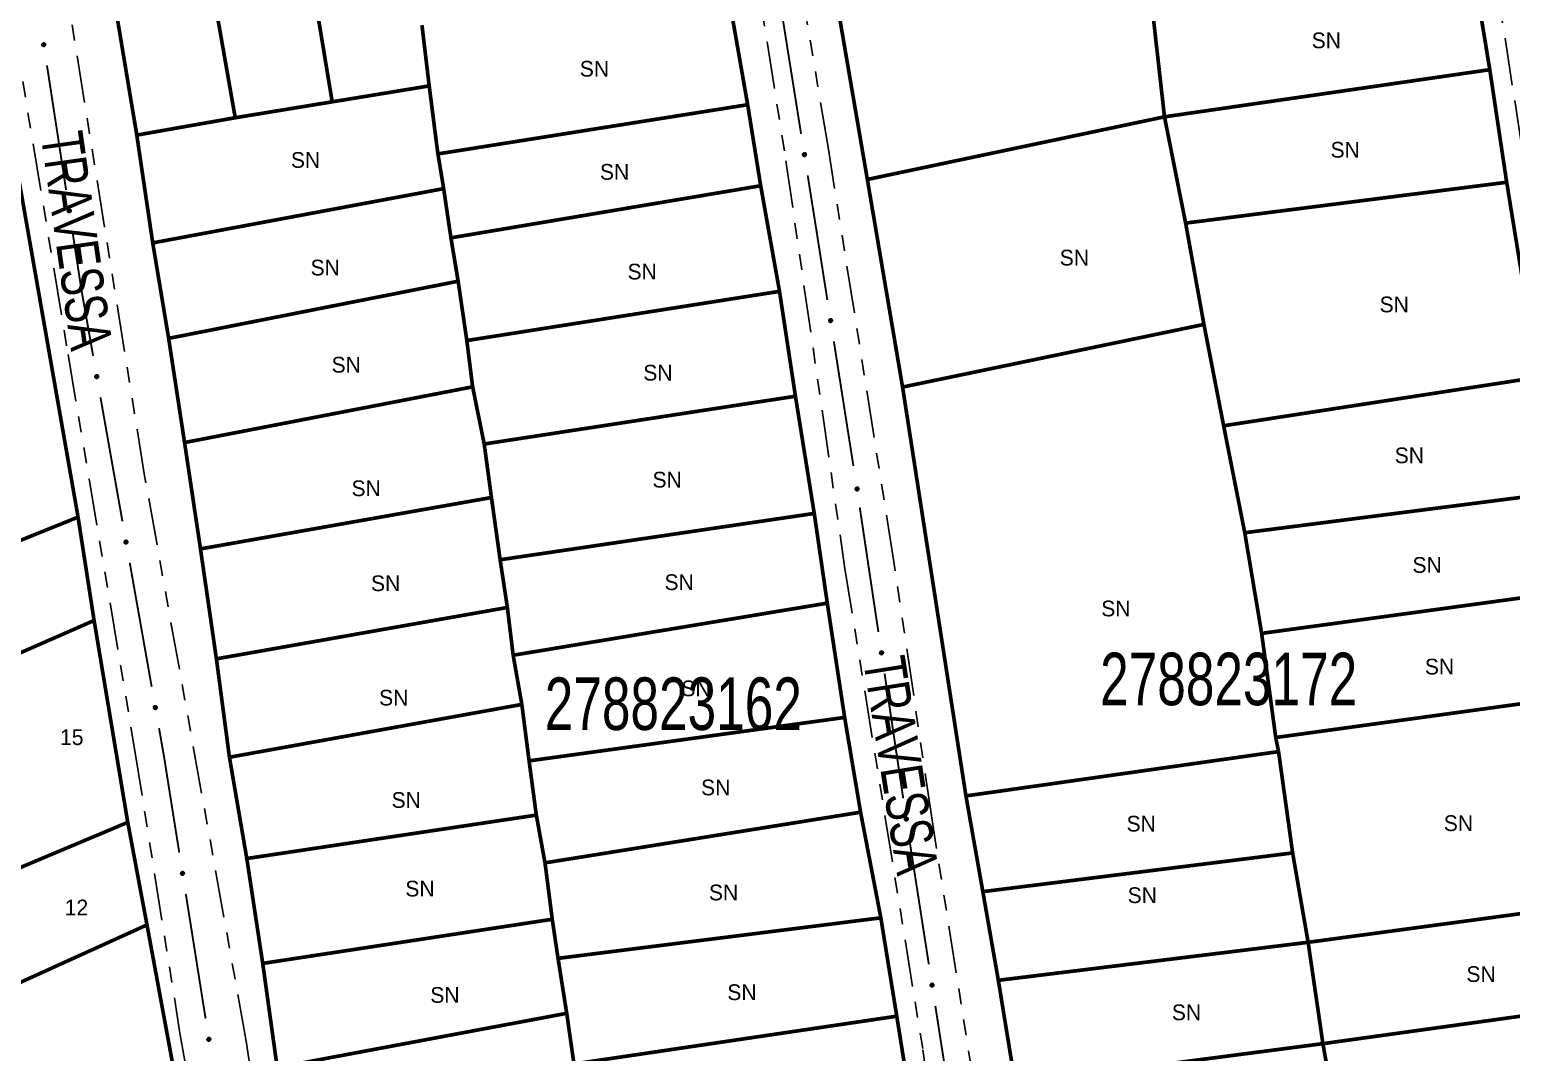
# Model space of a CAD drawing. Extents: x 205807 to 207855, y 4874692 to 4876446.
# Drawn here: x 206120.2 to 206261.2, y 4875189.6 to 4875287 of the extents above; entities that cross this region are included whole.
import ezdxf
from ezdxf.enums import TextEntityAlignment as Align

# ---------------------------------------------------------------- set-up
doc = ezdxf.new("R2010")
doc.units = 0
doc.header["$LTSCALE"] = 1.5
doc.header["$MEASUREMENT"] = 0
doc.linetypes.add('TRACO_11', pattern=[8, 3, -1, 3, -1])
doc.linetypes.add('TRACO_25', pattern=[8, 3, -1, 1, -1, 1, -1])
for name, color, linetype in [('CD_MALHA_LOTES', 7, 'CONTINUOUS'), ('CD_TXT_QUADRA', 7, 'CONTINUOUS'), ('RU-QUADRA', 210, 'CONTINUOUS'), ('SV-EIXO-RUA-N-PAV', 6, 'CONTINUOUS'), ('SV-RUA-NAO-PAV', 7, 'CONTINUOUS'), ('SV-RUA-PAVIM', 7, 'CONTINUOUS'), ('SV-TXT-RUA-N-PAV', 7, 'CONTINUOUS'), ('Th_NmrPort', 1, 'CONTINUOUS')]:
    doc.layers.add(name, color=color, linetype=linetype)
doc.styles.add('ARIAL', font='ARIAL.SHX')

msp = doc.modelspace()

# ---------------------------------------------------------------- linework, layer by layer
at = {"layer": 'CD_MALHA_LOTES', "linetype": 'Continuous', "const_width": 0.35, "flags": 128}
for points in [[(206148.956395, 4875280.083189), (206144.272827, 4875308.322352)], [(206139.72701, 4875278.567917), (206135.181194, 4875304.465295)], [(206199.88207, 4875272.691715), (206194.789831, 4875302.374105)], [(206130.359874, 4875276.914893), (206126.365065, 4875300.883743)], [(206257.504768, 4875292.926663), (206259.112844, 4875283.144205)], [(206115.923792, 4875291.033354), (206124.771216, 4875240.542019)], [(206186.562695, 4875290.827846), (206188.491223, 4875279.807685)], [(206228.157394, 4875278.654995), (206227.085344, 4875288.16944)], [(206158.18578, 4875281.598461), (206157.49702, 4875287.384046)], [(206228.157394, 4875278.654995), (206259.112844, 4875283.144205)], [(206259.112844, 4875283.144205), (206260.720919, 4875272.423703)], [(206158.18578, 4875281.598461), (206148.956395, 4875280.083189)], [(206159.012292, 4875275.124116), (206158.18578, 4875281.598461)], [(206148.956395, 4875280.083189), (206139.72701, 4875278.567917)], [(206159.012292, 4875275.124116), (206188.491223, 4875279.807685)], [(206188.491223, 4875279.807685), (206189.730991, 4875272.093572)], [(206130.359874, 4875276.914893), (206139.72701, 4875278.567917)], [(206199.88207, 4875272.691715), (206228.157394, 4875278.654995)], [(206230.167488, 4875268.537521), (206228.157394, 4875278.654995)], [(206131.875146, 4875266.652368), (206130.359874, 4875276.914893)], [(206159.5633, 4875271.818068), (206159.012292, 4875275.124116)], [(206203.232227, 4875252.92579), (206199.88207, 4875272.691715)], [(206131.875146, 4875266.652368), (206159.5633, 4875271.818068)], [(206160.25206, 4875267.1345), (206159.5633, 4875271.818068)], [(206160.25206, 4875267.1345), (206189.730991, 4875272.093572)], [(206189.730991, 4875272.093572), (206191.521768, 4875262.037675)], [(206230.167488, 4875268.537521), (206260.720919, 4875272.423703)], [(206260.720919, 4875272.423703), (206263.73606, 4875253.863834)], [(206231.90957, 4875258.889069), (206230.167488, 4875268.537521)], [(206160.940821, 4875263.001939), (206160.25206, 4875267.1345)], [(206133.390418, 4875257.560735), (206131.875146, 4875266.652368)], [(206133.390418, 4875257.560735), (206160.940821, 4875263.001939)], [(206161.767333, 4875257.354107), (206160.940821, 4875263.001939)], [(206161.767333, 4875257.354107), (206191.521768, 4875262.037675)], [(206191.521768, 4875262.037675), (206193.03704, 4875252.050654)], [(206203.232227, 4875252.92579), (206231.90957, 4875258.889069)], [(206233.785658, 4875249.240617), (206231.90957, 4875258.889069)], [(206134.90569, 4875247.64259), (206133.390418, 4875257.560735)], [(206162.318341, 4875252.946042), (206161.767333, 4875257.354107)], [(206134.90569, 4875247.64259), (206162.318341, 4875252.946042)], [(206163.420357, 4875247.504838), (206162.318341, 4875252.946042)], [(206209.262509, 4875213.996967), (206203.232227, 4875252.92579)], [(206233.785658, 4875249.240617), (206263.73606, 4875253.863834)], [(206163.420357, 4875247.504838), (206193.03704, 4875252.050654)], [(206193.03704, 4875252.050654), (206194.827816, 4875240.892741)], [(206235.795752, 4875239.05614), (206233.785658, 4875249.240617)], [(206136.420962, 4875237.517817), (206134.90569, 4875247.64259)], [(206164.109117, 4875242.408013), (206163.420357, 4875247.504838)], [(206136.420962, 4875237.517817), (206164.109117, 4875242.408013)], [(206164.935629, 4875236.484677), (206164.109117, 4875242.408013)], [(206235.795752, 4875239.05614), (206265.612148, 4875242.875319)], [(206096.2459, 4875229.025113), (206124.771216, 4875240.542019)], [(206124.771216, 4875240.542019), (206126.296634, 4875230.703073)], [(206164.935629, 4875236.484677), (206194.827816, 4875240.892741)], [(206194.827816, 4875240.892741), (206196.067584, 4875232.352116)], [(206237.403827, 4875229.474692), (206235.795752, 4875239.05614)], [(206137.936234, 4875227.048664), (206136.420962, 4875237.517817)], [(206165.624389, 4875231.93886), (206164.935629, 4875236.484677)], [(206237.403827, 4875229.474692), (206266.818204, 4875233.49488)], [(206137.936234, 4875227.048664), (206165.624389, 4875231.93886)], [(206166.175397, 4875227.393044), (206165.624389, 4875231.93886)], [(206166.175397, 4875227.393044), (206196.067584, 4875232.352116)], [(206196.067584, 4875232.352116), (206197.720608, 4875221.469707)], [(206107.533993, 4875222.465816), (206126.296634, 4875230.703073)], [(206126.296634, 4875230.703073), (206129.500012, 4875211.482806)], [(206238.74389, 4875219.558227), (206237.403827, 4875229.474692)], [(206167.001909, 4875222.709475), (206166.175397, 4875227.393044)], [(206139.176002, 4875217.681527), (206137.936234, 4875227.048664)], [(206238.74389, 4875219.558227), (206268.42628, 4875223.645419)], [(206139.176002, 4875217.681527), (206167.001909, 4875222.709475)], [(206167.690669, 4875217.337147), (206167.001909, 4875222.709475)], [(206167.690669, 4875217.337147), (206197.720608, 4875221.469707)], [(206197.720608, 4875221.469707), (206199.23588, 4875212.44695)], [(206239.011902, 4875218.218164), (206238.74389, 4875219.558227)], [(206140.829027, 4875208.038886), (206139.176002, 4875217.681527)], [(206209.262509, 4875213.996967), (206239.011902, 4875218.218164)], [(206240.351965, 4875208.569713), (206239.011902, 4875218.218164)], [(206168.379429, 4875212.171446), (206167.690669, 4875217.337147)], [(206210.870585, 4875204.88454), (206209.262509, 4875213.996967)], [(206140.829027, 4875208.038886), (206168.379429, 4875212.171446)], [(206169.205941, 4875207.62563), (206168.379429, 4875212.171446)], [(206169.205941, 4875207.62563), (206199.23588, 4875212.44695)], [(206199.23588, 4875212.44695), (206201.164408, 4875202.391053)], [(206111.194996, 4875203.779446), (206129.500012, 4875211.482806)], [(206129.500012, 4875211.482806), (206131.330514, 4875201.720131)], [(206142.344299, 4875198.051865), (206140.829027, 4875208.038886)], [(206210.870585, 4875204.88454), (206240.351965, 4875208.569713)], [(206241.826034, 4875200.060314), (206240.351965, 4875208.569713)], [(206169.894701, 4875202.253301), (206169.205941, 4875207.62563)], [(206212.344654, 4875196.442145), (206210.870585, 4875204.88454)], [(206241.826034, 4875200.060314), (206271.64243, 4875204.080502)], [(206142.344299, 4875198.051865), (206169.894701, 4875202.253301)], [(206170.445709, 4875198.533997), (206169.894701, 4875202.253301)], [(206170.445709, 4875198.533997), (206201.164408, 4875202.391053)], [(206201.164408, 4875202.391053), (206202.679681, 4875193.023916)], [(206131.330514, 4875201.720131), (206113.025498, 4875193.406603)], [(206131.330514, 4875201.720131), (206136.822018, 4875171.974481)], [(206212.344654, 4875196.442145), (206241.826034, 4875200.060314)], [(206243.2331, 4875190.411862), (206241.826034, 4875200.060314)], [(206143.721819, 4875188.13372), (206142.344299, 4875198.051865)], [(206171.272222, 4875193.29942), (206170.445709, 4875198.533997)], [(206213.952729, 4875186.592683), (206212.344654, 4875196.442145)], [(206243.2331, 4875190.411862), (206273.116499, 4875194.566057)], [(206143.721819, 4875188.13372), (206171.272222, 4875193.29942)], [(206171.960982, 4875188.4781), (206171.272222, 4875193.29942)], [(206171.960982, 4875188.4781), (206202.679681, 4875193.023916)], [(206202.679681, 4875193.023916), (206204.263829, 4875183.105772)], [(206213.952729, 4875186.592683), (206243.2331, 4875190.411862)], [(206245.042185, 4875180.227385), (206243.2331, 4875190.411862)]]:
    msp.add_lwpolyline(points, dxfattribs=at)
at = {"layer": 'RU-QUADRA', "linetype": 'Continuous', "const_width": 0.18, "flags": 128}
for points in [[(206213.952729, 4875186.592683), (206212.344654, 4875196.442145), (206210.870585, 4875204.88454), (206209.262509, 4875213.996967), (206203.232227, 4875252.92579), (206199.88207, 4875272.691715), (206194.789831, 4875302.374105), (206189.965606, 4875331.185454), (206199.614057, 4875334.870627), (206209.396515, 4875338.890815), (206219.446986, 4875343.04501), (206229.229444, 4875347.333211), (206238.207865, 4875350.95138), (206247.052279, 4875354.971568), (206252.278524, 4875325.95921), (206254.422624, 4875313.764639), (206255.896693, 4875303.044137), (206257.504768, 4875292.926663), (206259.112844, 4875283.144205), (206260.720919, 4875272.423703), (206263.73606, 4875253.863834)], [(206143.721819, 4875188.13372), (206142.344299, 4875198.051865), (206140.829027, 4875208.038886), (206139.176002, 4875217.681527), (206137.936234, 4875227.048664), (206136.420962, 4875237.517817), (206134.90569, 4875247.64259), (206133.390418, 4875257.560735), (206131.875146, 4875266.652368), (206130.359874, 4875276.914893), (206126.365065, 4875300.883743)], [(206186.562695, 4875290.827846), (206188.491223, 4875279.807685), (206189.730991, 4875272.093572), (206191.521768, 4875262.037675), (206193.03704, 4875252.050654), (206194.827816, 4875240.892741), (206196.067584, 4875232.352116), (206197.720608, 4875221.469707), (206199.23588, 4875212.44695), (206201.164408, 4875202.391053), (206202.679681, 4875193.023916), (206204.263829, 4875183.105772)]]:
    msp.add_lwpolyline(points, dxfattribs=at)
msp.add_lwpolyline([(206059.635868, 4875266.169041), (206065.890082, 4875228.872571), (206072.601921, 4875189.593058), (206074.432423, 4875179.296487), (206076.377331, 4875168.084665), (206081.106127, 4875142.64832), (206145.898255, 4875116.983162), (206136.822018, 4875171.974481), (206131.330514, 4875201.720131), (206129.500012, 4875211.482806), (206126.296634, 4875230.703073), (206124.771216, 4875240.542019), (206115.923792, 4875291.033354), (206088.008643, 4875278.677468), (206078.703593, 4875274.55884)], close=True, dxfattribs=at)
at = {"layer": 'SV-EIXO-RUA-N-PAV', "const_width": 0.18}
for points in [[(206191.688762, 4875288.881493), (206193.574142, 4875277.03053)], [(206123.632992, 4875271.688236), (206121.81337, 4875283.549475)], [(206194.202603, 4875273.080208), (206194.831063, 4875269.129887)], [(206194.831063, 4875269.129887), (206194.963199, 4875268.299318)], [(206125.07696, 4875262.275702), (206124.239533, 4875267.73449)], [(206194.963199, 4875268.299318), (206196.072611, 4875261.226816)], [(206125.160092, 4875261.805646), (206125.07696, 4875262.275702)], [(206126.205007, 4875255.897333), (206125.160092, 4875261.805646)], [(206196.692482, 4875257.275138), (206198.552095, 4875245.420104)], [(206128.991447, 4875240.141834), (206126.901617, 4875251.958459)], [(206199.158926, 4875241.46643), (206200.930348, 4875229.597897)], [(206131.777887, 4875224.386335), (206129.688057, 4875236.20296)], [(206201.520823, 4875225.64172), (206203.292245, 4875213.773188)], [(206132.925964, 4875217.894709), (206132.474497, 4875220.44746)], [(206132.989838, 4875217.492111), (206132.925964, 4875217.894709)], [(206134.400084, 4875208.603286), (206132.989838, 4875217.492111)], [(206203.885645, 4875209.817456), (206205.732714, 4875197.960461)], [(206136.907188, 4875192.800931), (206135.02686, 4875204.652697)], [(206206.348404, 4875194.008129), (206208.195474, 4875182.151134)]]:
    msp.add_lwpolyline(points, dxfattribs=at)
at = {"layer": 'SV-EIXO-RUA-N-PAV'}
for points in [[(206121.423079, 4875285.367637), (206121.383246, 4875285.396015), (206121.354813, 4875285.428549), (206121.33891, 4875285.462511), (206121.332682, 4875285.496186), (206121.33019, 4875285.531354), (206121.335501, 4875285.567366), (206121.350248, 4875285.606029), (206121.378435, 4875285.646188), (206121.413678, 4875285.673123), (206121.446139, 4875285.690497), (206121.480879, 4875285.699013), (206121.515085, 4875285.700861), (206121.552309, 4875285.694107), (206121.591345, 4875285.678779), (206121.63104, 4875285.64946), (206121.658695, 4875285.617372), (206121.673215, 4875285.584119), (206121.681556, 4875285.54914), (206121.683669, 4875285.513204), (206121.678253, 4875285.477885), (206121.662749, 4875285.43861), (206121.633291, 4875285.399814), (206121.601602, 4875285.371866), (206121.568562, 4875285.356883), (206121.53394, 4875285.349447), (206121.498696, 4875285.346519), (206121.462274, 4875285.35035), (206121.423079, 4875285.367637)], [(206193.974512, 4875275.21456), (206194.014502, 4875275.186404), (206194.043114, 4875275.154027), (206194.059206, 4875275.120155), (206194.065621, 4875275.086515), (206194.068308, 4875275.05136), (206194.063197, 4875275.01532), (206194.048664, 4875274.976575), (206194.0207, 4875274.936261), (206193.985607, 4875274.90913), (206193.953243, 4875274.891577), (206193.91855, 4875274.882869), (206193.884356, 4875274.880831), (206193.847094, 4875274.887378), (206193.807974, 4875274.902489), (206193.768117, 4875274.931588), (206193.740284, 4875274.963522), (206193.72558, 4875274.996694), (206193.717046, 4875275.031627), (206193.714733, 4875275.067549), (206193.719954, 4875275.102899), (206193.735239, 4875275.142259), (206193.764482, 4875275.181218), (206193.796015, 4875275.209341), (206193.828971, 4875275.224507), (206193.863552, 4875275.232135), (206193.898779, 4875275.235259), (206193.935222, 4875275.231629), (206193.974512, 4875275.21456)], [(206123.849242, 4875269.552652), (206123.809408, 4875269.58103), (206123.780976, 4875269.613565), (206123.765072, 4875269.647526), (206123.758844, 4875269.681201), (206123.756352, 4875269.71637), (206123.761663, 4875269.752382), (206123.776411, 4875269.791045), (206123.804597, 4875269.831203), (206123.83984, 4875269.858139), (206123.872301, 4875269.875512), (206123.907042, 4875269.884028), (206123.941247, 4875269.885876), (206123.978472, 4875269.879123), (206124.017507, 4875269.863795), (206124.057202, 4875269.834475), (206124.084858, 4875269.802387), (206124.099378, 4875269.769135), (206124.107718, 4875269.734155), (206124.109832, 4875269.69822), (206124.104415, 4875269.6629), (206124.088911, 4875269.623625), (206124.059453, 4875269.58483), (206124.027765, 4875269.556881), (206123.994725, 4875269.541898), (206123.960102, 4875269.534462), (206123.924858, 4875269.531534), (206123.888436, 4875269.535365), (206123.849242, 4875269.552652)], [(206196.469031, 4875259.409981), (206196.50896, 4875259.381738), (206196.537502, 4875259.349299), (206196.55352, 4875259.315391), (206196.559862, 4875259.281738), (206196.562472, 4875259.246577), (206196.557283, 4875259.210548), (206196.542666, 4875259.171835), (206196.514615, 4875259.131582), (206196.479463, 4875259.104528), (206196.447061, 4875259.087045), (206196.412349, 4875259.078412), (206196.37815, 4875259.076448), (206196.340903, 4875259.083076), (206196.301816, 4875259.098272), (206196.262022, 4875259.127458), (206196.234259, 4875259.159452), (206196.219627, 4875259.192656), (206196.211168, 4875259.227607), (206196.208934, 4875259.263535), (206196.214231, 4875259.298873), (206196.229603, 4875259.3382), (206196.258929, 4875259.377095), (206196.290524, 4875259.40515), (206196.323513, 4875259.420244), (206196.35811, 4875259.427797), (206196.393344, 4875259.430844), (206196.429779, 4875259.427135), (206196.469031, 4875259.409981)], [(206126.469936, 4875253.76724), (206126.429465, 4875253.794702), (206126.400298, 4875253.826579), (206126.383623, 4875253.860169), (206126.376628, 4875253.893693), (206126.373335, 4875253.928796), (206126.377822, 4875253.964919), (206126.391684, 4875254.003909), (206126.418947, 4875254.0447), (206126.453566, 4875254.072433), (206126.485622, 4875254.090543), (206126.520159, 4875254.099849), (206126.554313, 4875254.102478), (206126.591682, 4875254.096575), (206126.631057, 4875254.082142), (206126.671411, 4875254.053736), (206126.699791, 4875254.022288), (206126.715067, 4875253.989375), (206126.724203, 4875253.954595), (206126.727136, 4875253.918717), (206126.722527, 4875253.883283), (206126.707923, 4875253.843664), (206126.679359, 4875253.804207), (206126.648316, 4875253.775543), (206126.615627, 4875253.759809), (206126.581183, 4875253.751585), (206126.546015, 4875253.747853), (206126.509515, 4875253.750853), (206126.469936, 4875253.76724)], [(206198.984653, 4875243.379763), (206199.024372, 4875243.351224), (206199.052671, 4875243.318574), (206199.068437, 4875243.284548), (206199.074528, 4875243.250848), (206199.076877, 4875243.215669), (206199.07142, 4875243.179679), (206199.056515, 4875243.141076), (206199.028166, 4875243.101033), (206198.992814, 4875243.074241), (206198.960282, 4875243.056999), (206198.925508, 4875243.048624), (206198.891295, 4875243.046915), (206198.854098, 4875243.05382), (206198.815125, 4875243.069306), (206198.77555, 4875243.098787), (206198.748025, 4875243.130987), (206198.73364, 4875243.164298), (206198.725442, 4875243.199312), (206198.723474, 4875243.235255), (206198.729035, 4875243.270553), (206198.744698, 4875243.309764), (206198.774313, 4875243.34844), (206198.806115, 4875243.376259), (206198.839215, 4875243.391108), (206198.873868, 4875243.398403), (206198.909123, 4875243.401188), (206198.94553, 4875243.397209), (206198.984653, 4875243.379763)], [(206129.256376, 4875238.011741), (206129.215905, 4875238.039203), (206129.186738, 4875238.07108), (206129.170063, 4875238.10467), (206129.163068, 4875238.138194), (206129.159774, 4875238.173297), (206129.164262, 4875238.20942), (206129.178124, 4875238.24841), (206129.205386, 4875238.289201), (206129.240006, 4875238.316934), (206129.272062, 4875238.335043), (206129.306599, 4875238.34435), (206129.340753, 4875238.346979), (206129.378122, 4875238.341076), (206129.417497, 4875238.326643), (206129.457851, 4875238.298237), (206129.486231, 4875238.266789), (206129.501507, 4875238.233876), (206129.510643, 4875238.199096), (206129.513576, 4875238.163218), (206129.508967, 4875238.127784), (206129.494363, 4875238.088165), (206129.465798, 4875238.048708), (206129.434756, 4875238.020043), (206129.402066, 4875238.00431), (206129.367622, 4875237.996086), (206129.332455, 4875237.992354), (206129.295955, 4875237.995354), (206129.256376, 4875238.011741)], [(206201.31325, 4875227.778165), (206201.352968, 4875227.749626), (206201.381268, 4875227.716975), (206201.397034, 4875227.68295), (206201.403125, 4875227.64925), (206201.405474, 4875227.614071), (206201.400017, 4875227.578081), (206201.385112, 4875227.539478), (206201.356763, 4875227.499435), (206201.32141, 4875227.472642), (206201.288879, 4875227.455401), (206201.254104, 4875227.447026), (206201.219892, 4875227.445317), (206201.182695, 4875227.452222), (206201.143722, 4875227.467708), (206201.104147, 4875227.497189), (206201.076622, 4875227.529389), (206201.062237, 4875227.5627), (206201.054038, 4875227.597714), (206201.052071, 4875227.633657), (206201.057631, 4875227.668955), (206201.073294, 4875227.708166), (206201.10291, 4875227.746842), (206201.134711, 4875227.774661), (206201.167812, 4875227.78951), (206201.202465, 4875227.796805), (206201.23772, 4875227.79959), (206201.274126, 4875227.795611), (206201.31325, 4875227.778165)], [(206132.042816, 4875222.256242), (206132.002345, 4875222.283704), (206131.973177, 4875222.315581), (206131.956503, 4875222.349171), (206131.949508, 4875222.382695), (206131.946214, 4875222.417797), (206131.950702, 4875222.453921), (206131.964563, 4875222.492911), (206131.991826, 4875222.533702), (206132.026445, 4875222.561435), (206132.058502, 4875222.579544), (206132.093038, 4875222.588851), (206132.127193, 4875222.591479), (206132.164562, 4875222.585577), (206132.203937, 4875222.571144), (206132.244291, 4875222.542737), (206132.272671, 4875222.511289), (206132.287946, 4875222.478377), (206132.297083, 4875222.443596), (206132.300016, 4875222.407719), (206132.295406, 4875222.372285), (206132.280803, 4875222.332666), (206132.252238, 4875222.293208), (206132.221196, 4875222.264544), (206132.188506, 4875222.248811), (206132.154062, 4875222.240587), (206132.118895, 4875222.236855), (206132.082394, 4875222.239854), (206132.042816, 4875222.256242)], [(206203.675147, 4875211.953455), (206203.714865, 4875211.924916), (206203.743165, 4875211.892266), (206203.758931, 4875211.85824), (206203.765022, 4875211.82454), (206203.767371, 4875211.789361), (206203.761914, 4875211.753372), (206203.747009, 4875211.714768), (206203.71866, 4875211.674725), (206203.683307, 4875211.647933), (206203.650776, 4875211.630691), (206203.616001, 4875211.622316), (206203.581789, 4875211.620607), (206203.544592, 4875211.627512), (206203.505619, 4875211.642998), (206203.466044, 4875211.672479), (206203.438519, 4875211.704679), (206203.424134, 4875211.73799), (206203.415935, 4875211.773004), (206203.413968, 4875211.808947), (206203.419528, 4875211.844245), (206203.435191, 4875211.883456), (206203.464807, 4875211.922132), (206203.496608, 4875211.949951), (206203.529709, 4875211.9648), (206203.564362, 4875211.972095), (206203.599617, 4875211.97488), (206203.636023, 4875211.970901), (206203.675147, 4875211.953455)], [(206134.627265, 4875206.468837), (206134.587286, 4875206.49701), (206134.558688, 4875206.529399), (206134.542611, 4875206.563279), (206134.53621, 4875206.596921), (206134.533538, 4875206.632077), (206134.538665, 4875206.668115), (206134.553214, 4875206.706854), (206134.581195, 4875206.747156), (206134.6163, 4875206.774272), (206134.648671, 4875206.791811), (206134.683368, 4875206.800505), (206134.717563, 4875206.802528), (206134.754822, 4875206.795965), (206134.793935, 4875206.780837), (206134.83378, 4875206.751721), (206134.861599, 4875206.719775), (206134.876289, 4875206.686597), (206134.884809, 4875206.651661), (206134.887106, 4875206.615737), (206134.88187, 4875206.58039), (206134.866568, 4875206.541036), (206134.837309, 4875206.50209), (206134.805764, 4875206.47398), (206134.772801, 4875206.458828), (206134.738217, 4875206.451215), (206134.702989, 4875206.448106), (206134.666547, 4875206.451751), (206134.627265, 4875206.468837)], [(206206.127212, 4875196.143207), (206206.167111, 4875196.114922), (206206.195619, 4875196.082453), (206206.211601, 4875196.048528), (206206.217907, 4875196.014868), (206206.22048, 4875195.979705), (206206.215253, 4875195.943681), (206206.200595, 4875195.904984), (206206.172501, 4875195.86476), (206206.13732, 4875195.837743), (206206.1049, 4875195.820295), (206206.070179, 4875195.811698), (206206.035978, 4875195.809771), (206205.998738, 4875195.816438), (206205.959667, 4875195.831676), (206205.919905, 4875195.860904), (206205.892175, 4875195.892927), (206205.877578, 4875195.926146), (206205.869156, 4875195.961107), (206205.86696, 4875195.997037), (206205.872295, 4875196.032369), (206205.887708, 4875196.07168), (206205.917076, 4875196.110543), (206205.948699, 4875196.138565), (206205.981705, 4875196.153625), (206206.01631, 4875196.161141), (206206.051547, 4875196.16415), (206206.087978, 4875196.160403), (206206.127212, 4875196.143207)], [(206137.134369, 4875190.666482), (206137.094391, 4875190.694655), (206137.065792, 4875190.727044), (206137.049715, 4875190.760923), (206137.043315, 4875190.794566), (206137.040643, 4875190.829722), (206137.045769, 4875190.86576), (206137.060319, 4875190.904499), (206137.088299, 4875190.944801), (206137.123404, 4875190.971916), (206137.155776, 4875190.989456), (206137.190472, 4875190.99815), (206137.224667, 4875191.000173), (206137.261926, 4875190.99361), (206137.30104, 4875190.978482), (206137.340884, 4875190.949366), (206137.368703, 4875190.91742), (206137.383394, 4875190.884242), (206137.391913, 4875190.849306), (206137.394211, 4875190.813382), (206137.388975, 4875190.778035), (206137.373672, 4875190.738681), (206137.344413, 4875190.699735), (206137.312868, 4875190.671625), (206137.279905, 4875190.656473), (206137.245321, 4875190.648859), (206137.210093, 4875190.645751), (206137.173652, 4875190.649396), (206137.134369, 4875190.666482)]]:
    msp.add_lwpolyline(points, close=True, dxfattribs=at)
for points in [[(206121.354813, 4875285.428549), (206121.33019, 4875285.531354)], [(206121.366958, 4875285.414491), (206121.335163, 4875285.54076)], [(206121.383246, 4875285.396015), (206121.335501, 4875285.567366)], [(206121.40201, 4875285.383976), (206121.344412, 4875285.579452)], [(206121.423079, 4875285.367637), (206121.350248, 4875285.606029)], [(206121.444327, 4875285.360097), (206121.366736, 4875285.62291)], [(206121.462274, 4875285.35035), (206121.378435, 4875285.646188)], [(206121.479907, 4875285.353131), (206121.396316, 4875285.655058)], [(206121.498696, 4875285.346519), (206121.413678, 4875285.673123)], [(206121.514661, 4875285.35156), (206121.4289, 4875285.676623)], [(206121.53394, 4875285.349447), (206121.446139, 4875285.690497)], [(206121.551284, 4875285.355798), (206121.466359, 4875285.693413)], [(206121.568562, 4875285.356883), (206121.480879, 4875285.699013)], [(206121.585316, 4875285.367921), (206121.498935, 4875285.69703)], [(206121.601602, 4875285.371866), (206121.515085, 4875285.700861)], [(206121.618108, 4875285.388137), (206121.535451, 4875285.692968)], [(206121.633291, 4875285.399814), (206121.552309, 4875285.694107)], [(206121.645925, 4875285.422775), (206121.572794, 4875285.683512)], [(206121.662749, 4875285.43861), (206121.591345, 4875285.678779)], [(206121.667314, 4875285.46333), (206121.612828, 4875285.656522)], [(206121.678253, 4875285.477885), (206121.63104, 4875285.64946)], [(206121.679675, 4875285.499738), (206121.646324, 4875285.627148)], [(206121.683669, 4875285.513204), (206121.658695, 4875285.617372)], [(206193.714733, 4875275.067549), (206193.740284, 4875274.963522)], [(206193.718653, 4875275.081038), (206193.75271, 4875274.953815)], [(206193.719954, 4875275.102899), (206193.768117, 4875274.931588)], [(206193.730812, 4875275.117514), (206193.786368, 4875274.924627)], [(206193.735239, 4875275.142259), (206193.807974, 4875274.902489)], [(206193.751975, 4875275.158187), (206193.826551, 4875274.89786)], [(206193.764482, 4875275.181218), (206193.847094, 4875274.887378)], [(206193.7796, 4875275.192979), (206193.863946, 4875274.88861)], [(206193.796015, 4875275.209341), (206193.884356, 4875274.880831)], [(206193.812279, 4875275.213376), (206193.900484, 4875274.884751)], [(206193.828971, 4875275.224507), (206193.91855, 4875274.882869)], [(206193.846244, 4875275.225688), (206193.93304, 4875274.888549)], [(206193.863552, 4875275.232135), (206193.953243, 4875274.891577)], [(206193.882843, 4875275.230129), (206193.970404, 4875274.905547)], [(206193.898779, 4875275.235259), (206193.985607, 4875274.90913)], [(206193.917604, 4875275.228751), (206194.002869, 4875274.927292)], [(206193.935222, 4875275.231629), (206194.0207, 4875274.936261)], [(206193.953223, 4875275.221982), (206194.03227, 4875274.959603)], [(206193.974512, 4875275.21456), (206194.048664, 4875274.976575)], [(206193.995671, 4875275.198338), (206194.054352, 4875275.003185)], [(206194.014502, 4875275.186404), (206194.063197, 4875275.01532)], [(206194.030892, 4875275.168018), (206194.063387, 4875275.041928)], [(206194.043114, 4875275.154027), (206194.068308, 4875275.05136)], [(206123.924858, 4875269.531534), (206123.83984, 4875269.858139)], [(206123.940823, 4875269.536575), (206123.855063, 4875269.861638)], [(206123.960102, 4875269.534462), (206123.872301, 4875269.875512)], [(206123.977446, 4875269.540813), (206123.892521, 4875269.878428)], [(206123.994725, 4875269.541898), (206123.907042, 4875269.884028)], [(206124.011479, 4875269.552937), (206123.925098, 4875269.882045)], [(206124.027765, 4875269.556881), (206123.941247, 4875269.885876)], [(206124.04427, 4875269.573153), (206123.961614, 4875269.877984)], [(206124.059453, 4875269.58483), (206123.978472, 4875269.879123)], [(206124.072088, 4875269.607791), (206123.998957, 4875269.868527)], [(206124.088911, 4875269.623625), (206124.017507, 4875269.863795)], [(206123.780976, 4875269.613565), (206123.756352, 4875269.71637)], [(206123.79312, 4875269.599507), (206123.761325, 4875269.725775)], [(206123.809408, 4875269.58103), (206123.761663, 4875269.752382)], [(206123.828172, 4875269.568991), (206123.770575, 4875269.764467)], [(206123.849242, 4875269.552652), (206123.776411, 4875269.791045)], [(206123.870489, 4875269.545112), (206123.792898, 4875269.807926)], [(206123.888436, 4875269.535365), (206123.804597, 4875269.831203)], [(206123.90607, 4875269.538146), (206123.822478, 4875269.840073)], [(206124.093476, 4875269.648345), (206124.03899, 4875269.841537)], [(206124.104415, 4875269.6629), (206124.057202, 4875269.834475)], [(206124.105837, 4875269.684753), (206124.072486, 4875269.812164)], [(206124.109832, 4875269.69822), (206124.084858, 4875269.802387)], [(206196.208934, 4875259.263535), (206196.234259, 4875259.159452)], [(206196.212883, 4875259.277015), (206196.246663, 4875259.149718)], [(206196.214231, 4875259.298873), (206196.262022, 4875259.127458)], [(206196.225121, 4875259.313465), (206196.280258, 4875259.120458)], [(206196.229603, 4875259.3382), (206196.301816, 4875259.098272)], [(206196.246372, 4875259.354091), (206196.320382, 4875259.093603)], [(206196.258929, 4875259.377095), (206196.340903, 4875259.083076)], [(206196.274073, 4875259.388823), (206196.357757, 4875259.084272)], [(206196.290524, 4875259.40515), (206196.37815, 4875259.076448)], [(206196.306796, 4875259.409149), (206196.394287, 4875259.080334)], [(206196.323513, 4875259.420244), (206196.412349, 4875259.078412)], [(206196.340788, 4875259.421387), (206196.426851, 4875259.084061)], [(206196.35811, 4875259.427797), (206196.447061, 4875259.087045)], [(206196.377396, 4875259.425749), (206196.464252, 4875259.100977)], [(206196.393344, 4875259.430844), (206196.479463, 4875259.104528)], [(206196.412155, 4875259.424295), (206196.496764, 4875259.122651)], [(206196.429779, 4875259.427135), (206196.514615, 4875259.131582)], [(206196.447759, 4875259.417449), (206196.526236, 4875259.154899)], [(206196.469031, 4875259.409981), (206196.542666, 4875259.171835)], [(206196.490156, 4875259.393713), (206196.548412, 4875259.198432)], [(206196.50896, 4875259.381738), (206196.557283, 4875259.210548)], [(206196.525311, 4875259.363316), (206196.557531, 4875259.237155)], [(206196.537502, 4875259.349299), (206196.562472, 4875259.246577)], [(206126.400298, 4875253.826579), (206126.373335, 4875253.928796)], [(206126.429465, 4875253.794702), (206126.377822, 4875253.964919)], [(206126.41276, 4875253.812802), (206126.378092, 4875253.938312)], [(206126.448499, 4875253.783095), (206126.386456, 4875253.977205)], [(206126.469936, 4875253.76724), (206126.391684, 4875254.003909)], [(206126.49135, 4875253.760188), (206126.407781, 4875254.021162)], [(206126.509515, 4875253.750853), (206126.418947, 4875254.0447)], [(206126.52708, 4875253.754035), (206126.43662, 4875254.053976)], [(206126.546015, 4875253.747853), (206126.453566, 4875254.072433)], [(206126.56186, 4875253.753258), (206126.468704, 4875254.076279)], [(206126.581183, 4875253.751585), (206126.485622, 4875254.090543)], [(206126.598377, 4875253.75833), (206126.50577, 4875254.09392)], [(206126.615627, 4875253.759809), (206126.520159, 4875254.099849)], [(206126.632124, 4875253.771227), (206126.538255, 4875254.098279)], [(206126.648316, 4875253.775543), (206126.554313, 4875254.102478)], [(206126.664446, 4875253.792186), (206126.574854, 4875254.095052)], [(206126.679359, 4875253.804207), (206126.591682, 4875254.096575)], [(206126.691466, 4875253.82745), (206126.612404, 4875254.08645)], [(206126.707923, 4875253.843664), (206126.631057, 4875254.082142)], [(206126.711923, 4875253.868482), (206126.653042, 4875254.06038)], [(206126.722527, 4875253.883283), (206126.671411, 4875254.053736)], [(206126.72345, 4875253.905163), (206126.6872, 4875254.031779)], [(206126.727136, 4875253.918717), (206126.699791, 4875254.022288)], [(206198.723474, 4875243.235255), (206198.748025, 4875243.130987)], [(206198.727524, 4875243.248705), (206198.760356, 4875243.121161)], [(206198.729035, 4875243.270553), (206198.77555, 4875243.098787)], [(206198.740032, 4875243.285063), (206198.793733, 4875243.091651)], [(206198.744698, 4875243.309764), (206198.815125, 4875243.069306)], [(206198.761585, 4875243.32553), (206198.833656, 4875243.064499)], [(206198.774313, 4875243.34844), (206198.854098, 4875243.05382)], [(206198.789544, 4875243.360055), (206198.870961, 4875243.05489)], [(206198.806115, 4875243.376259), (206198.891295, 4875243.046915)], [(206198.822417, 4875243.380138), (206198.90746, 4875243.050681)], [(206198.839215, 4875243.391108), (206198.925508, 4875243.048624)], [(206198.856498, 4875243.392123), (206198.940051, 4875243.054165)], [(206198.873868, 4875243.398403), (206198.960282, 4875243.056999)], [(206198.893138, 4875243.396212), (206198.977577, 4875243.070803)], [(206198.909123, 4875243.401188), (206198.992814, 4875243.074241)], [(206198.927885, 4875243.394499), (206199.010249, 4875243.092235)], [(206198.94553, 4875243.397209), (206199.028166, 4875243.101033)], [(206198.963437, 4875243.387389), (206199.03996, 4875243.124263)], [(206198.984653, 4875243.379763), (206199.056515, 4875243.141076)], [(206199.005656, 4875243.363338), (206199.062459, 4875243.16763)], [(206199.024372, 4875243.351224), (206199.07142, 4875243.179679)], [(206199.040584, 4875243.332681), (206199.071866, 4875243.206284)], [(206199.052671, 4875243.318574), (206199.076877, 4875243.215669)], [(206129.186738, 4875238.07108), (206129.159774, 4875238.173297)], [(206129.215905, 4875238.039203), (206129.164262, 4875238.20942)], [(206129.1992, 4875238.057303), (206129.164531, 4875238.182813)], [(206129.234939, 4875238.027595), (206129.172896, 4875238.221706)], [(206129.256376, 4875238.011741), (206129.178124, 4875238.24841)], [(206129.27779, 4875238.004688), (206129.194221, 4875238.265663)], [(206129.295955, 4875237.995354), (206129.205386, 4875238.289201)], [(206129.31352, 4875237.998536), (206129.22306, 4875238.298477)], [(206129.332455, 4875237.992354), (206129.240006, 4875238.316934)], [(206129.3483, 4875237.997759), (206129.255144, 4875238.32078)], [(206129.367622, 4875237.996086), (206129.272062, 4875238.335043)], [(206129.384817, 4875238.002831), (206129.292209, 4875238.33842)], [(206129.402066, 4875238.00431), (206129.306599, 4875238.34435)], [(206129.418564, 4875238.015728), (206129.324695, 4875238.34278)], [(206129.434756, 4875238.020043), (206129.340753, 4875238.346979)], [(206129.450886, 4875238.036687), (206129.361294, 4875238.339553)], [(206129.465798, 4875238.048708), (206129.378122, 4875238.341076)], [(206129.477906, 4875238.071951), (206129.398844, 4875238.330951)], [(206129.494363, 4875238.088165), (206129.417497, 4875238.326643)], [(206129.498363, 4875238.112983), (206129.439482, 4875238.304881)], [(206129.508967, 4875238.127784), (206129.457851, 4875238.298237)], [(206129.50989, 4875238.149664), (206129.47364, 4875238.27628)], [(206129.513576, 4875238.163218), (206129.486231, 4875238.266789)], [(206201.052071, 4875227.633657), (206201.076622, 4875227.529389)], [(206201.05612, 4875227.647107), (206201.088953, 4875227.519562)], [(206201.057631, 4875227.668955), (206201.104147, 4875227.497189)], [(206201.068629, 4875227.683465), (206201.12233, 4875227.490053)], [(206201.073294, 4875227.708166), (206201.143722, 4875227.467708)], [(206201.090182, 4875227.723932), (206201.162253, 4875227.462901)], [(206201.10291, 4875227.746842), (206201.182695, 4875227.452222)], [(206201.11814, 4875227.758457), (206201.199558, 4875227.453292)], [(206201.134711, 4875227.774661), (206201.219892, 4875227.445317)], [(206201.151013, 4875227.778539), (206201.236057, 4875227.449082)], [(206201.167812, 4875227.78951), (206201.254104, 4875227.447026)], [(206201.185095, 4875227.790525), (206201.268648, 4875227.452567)], [(206201.202465, 4875227.796805), (206201.288879, 4875227.455401)], [(206201.221735, 4875227.794614), (206201.306174, 4875227.469205)], [(206201.23772, 4875227.79959), (206201.32141, 4875227.472642)], [(206201.256482, 4875227.792901), (206201.338846, 4875227.490637)], [(206201.274126, 4875227.795611), (206201.356763, 4875227.499435)], [(206201.292034, 4875227.785791), (206201.368557, 4875227.522664)], [(206201.31325, 4875227.778165), (206201.385112, 4875227.539478)], [(206201.334253, 4875227.76174), (206201.391056, 4875227.566032)], [(206201.352968, 4875227.749626), (206201.400017, 4875227.578081)], [(206201.369181, 4875227.731083), (206201.400463, 4875227.604686)], [(206201.381268, 4875227.716975), (206201.405474, 4875227.614071)], [(206131.973177, 4875222.315581), (206131.946214, 4875222.417797)], [(206132.002345, 4875222.283704), (206131.950702, 4875222.453921)], [(206131.985639, 4875222.301804), (206131.950971, 4875222.427314)], [(206132.021379, 4875222.272096), (206131.959335, 4875222.466207)], [(206132.042816, 4875222.256242), (206131.964563, 4875222.492911)], [(206132.064229, 4875222.249189), (206131.980661, 4875222.510164)], [(206132.082394, 4875222.239854), (206131.991826, 4875222.533702)], [(206132.09996, 4875222.243037), (206132.0095, 4875222.542978)], [(206132.118895, 4875222.236855), (206132.026445, 4875222.561435)], [(206132.13474, 4875222.24226), (206132.041584, 4875222.56528)], [(206132.154062, 4875222.240587), (206132.058502, 4875222.579544)], [(206132.171257, 4875222.247332), (206132.078649, 4875222.582921)], [(206132.188506, 4875222.248811), (206132.093038, 4875222.588851)], [(206132.205004, 4875222.260229), (206132.111135, 4875222.587281)], [(206132.221196, 4875222.264544), (206132.127193, 4875222.591479)], [(206132.237325, 4875222.281188), (206132.147734, 4875222.584054)], [(206132.252238, 4875222.293208), (206132.164562, 4875222.585577)], [(206132.264345, 4875222.316452), (206132.185283, 4875222.575452)], [(206132.280803, 4875222.332666), (206132.203937, 4875222.571144)], [(206132.284803, 4875222.357484), (206132.225922, 4875222.549382)], [(206132.295406, 4875222.372285), (206132.244291, 4875222.542737)], [(206132.29633, 4875222.394165), (206132.26008, 4875222.520781)], [(206132.300016, 4875222.407719), (206132.272671, 4875222.511289)], [(206203.413968, 4875211.808947), (206203.438519, 4875211.704679)], [(206203.418017, 4875211.822397), (206203.45085, 4875211.694853)], [(206203.419528, 4875211.844245), (206203.466044, 4875211.672479)], [(206203.430526, 4875211.858755), (206203.484227, 4875211.665343)], [(206203.435191, 4875211.883456), (206203.505619, 4875211.642998)], [(206203.452079, 4875211.899222), (206203.52415, 4875211.638191)], [(206203.464807, 4875211.922132), (206203.544592, 4875211.627512)], [(206203.480037, 4875211.933747), (206203.561455, 4875211.628582)], [(206203.496608, 4875211.949951), (206203.581789, 4875211.620607)], [(206203.51291, 4875211.95383), (206203.597954, 4875211.624373)], [(206203.529709, 4875211.9648), (206203.616001, 4875211.622316)], [(206203.546992, 4875211.965815), (206203.630545, 4875211.627857)], [(206203.564362, 4875211.972095), (206203.650776, 4875211.630691)], [(206203.583632, 4875211.969904), (206203.668071, 4875211.644495)], [(206203.599617, 4875211.97488), (206203.683307, 4875211.647933)], [(206203.618379, 4875211.968191), (206203.700743, 4875211.665927)], [(206203.636023, 4875211.970901), (206203.71866, 4875211.674725)], [(206203.653931, 4875211.961081), (206203.730454, 4875211.697955)], [(206203.675147, 4875211.953455), (206203.747009, 4875211.714768)], [(206203.69615, 4875211.93703), (206203.752953, 4875211.741322)], [(206203.714865, 4875211.924916), (206203.761914, 4875211.753372)], [(206203.731078, 4875211.906373), (206203.76236, 4875211.779976)], [(206203.743165, 4875211.892266), (206203.767371, 4875211.789361)], [(206134.558688, 4875206.529399), (206134.533538, 4875206.632077)], [(206134.570904, 4875206.515403), (206134.538463, 4875206.641507)], [(206134.587286, 4875206.49701), (206134.538665, 4875206.668115)], [(206134.606112, 4875206.485068), (206134.547514, 4875206.680246)], [(206134.627265, 4875206.468837), (206134.553214, 4875206.706854)], [(206134.648551, 4875206.461406), (206134.569615, 4875206.723819)], [(206134.666547, 4875206.451751), (206134.581195, 4875206.747156)], [(206134.684167, 4875206.454622), (206134.59903, 4875206.756117)], [(206134.702989, 4875206.448106), (206134.6163, 4875206.774272)], [(206134.718927, 4875206.453229), (206134.631504, 4875206.777849)], [(206134.738217, 4875206.451215), (206134.648671, 4875206.791811)], [(206134.755528, 4875206.457655), (206134.668876, 4875206.79483)], [(206134.772801, 4875206.458828), (206134.683368, 4875206.800505)], [(206134.789498, 4875206.469952), (206134.701434, 4875206.798614)], [(206134.805764, 4875206.47398), (206134.717563, 4875206.802528)], [(206134.822186, 4875206.490336), (206134.73797, 4875206.79474)], [(206134.837309, 4875206.50209), (206134.754822, 4875206.795965)], [(206134.849826, 4875206.525116), (206134.775361, 4875206.785475)], [(206134.866568, 4875206.541036), (206134.793935, 4875206.780837)], [(206134.871006, 4875206.565779), (206134.815532, 4875206.75869)], [(206134.88187, 4875206.58039), (206134.83378, 4875206.751721)], [(206134.883181, 4875206.60225), (206134.849178, 4875206.729488)], [(206134.887106, 4875206.615737), (206134.861599, 4875206.719775)], [(206205.86696, 4875195.997037), (206205.892175, 4875195.892927)], [(206205.870923, 4875196.010512), (206205.904569, 4875195.88318)], [(206205.872295, 4875196.032369), (206205.919905, 4875195.860904)], [(206205.8832, 4875196.046949), (206205.938133, 4875195.853884)], [(206205.887708, 4875196.07168), (206205.959667, 4875195.831676)], [(206205.904494, 4875196.087553), (206205.978229, 4875195.826986)], [(206205.917076, 4875196.110543), (206205.998738, 4875195.816438)], [(206205.932232, 4875196.122256), (206206.015594, 4875195.817616)], [(206205.948699, 4875196.138565), (206206.035978, 4875195.809771)], [(206205.964976, 4875196.142547), (206206.052119, 4875195.813639)], [(206205.981705, 4875196.153625), (206206.070179, 4875195.811698)], [(206205.998981, 4875196.154749), (206206.084687, 4875195.817332)], [(206206.01631, 4875196.161141), (206206.1049, 4875195.820295)], [(206206.035594, 4875196.159072), (206206.122106, 4875195.834209)], [(206206.051547, 4875196.16415), (206206.13732, 4875195.837743)], [(206206.070351, 4875196.157581), (206206.154641, 4875195.855849)], [(206206.087978, 4875196.160403), (206206.172501, 4875195.86476)], [(206206.105948, 4875196.150698), (206206.184147, 4875195.888065)], [(206206.127212, 4875196.143207), (206206.200595, 4875195.904984)], [(206206.14832, 4875196.126917), (206206.206369, 4875195.931575)], [(206206.167111, 4875196.114922), (206206.215253, 4875195.943681)], [(206206.183442, 4875196.096483), (206206.215529, 4875195.970288)], [(206206.195619, 4875196.082453), (206206.22048, 4875195.979705)], [(206137.134369, 4875190.666482), (206137.060319, 4875190.904499)], [(206137.155655, 4875190.659051), (206137.076719, 4875190.921464)], [(206137.173652, 4875190.649396), (206137.088299, 4875190.944801)], [(206137.191271, 4875190.652267), (206137.106135, 4875190.953762)], [(206137.210093, 4875190.645751), (206137.123404, 4875190.971916)], [(206137.226032, 4875190.650874), (206137.138608, 4875190.975493)], [(206137.245321, 4875190.648859), (206137.155776, 4875190.989456)], [(206137.262632, 4875190.655299), (206137.17598, 4875190.992475)], [(206137.279905, 4875190.656473), (206137.190472, 4875190.99815)], [(206137.296603, 4875190.667597), (206137.208538, 4875190.996259)], [(206137.312868, 4875190.671625), (206137.224667, 4875191.000173)], [(206137.32929, 4875190.68798), (206137.245074, 4875190.992385)], [(206137.344413, 4875190.699735), (206137.261926, 4875190.99361)], [(206137.35693, 4875190.722761), (206137.282465, 4875190.983119)], [(206137.373672, 4875190.738681), (206137.30104, 4875190.978482)], [(206137.378111, 4875190.763424), (206137.322636, 4875190.956335)], [(206137.388975, 4875190.778035), (206137.340884, 4875190.949366)], [(206137.390285, 4875190.799895), (206137.356282, 4875190.927133)], [(206137.394211, 4875190.813382), (206137.368703, 4875190.91742)], [(206137.065792, 4875190.727044), (206137.040643, 4875190.829722)], [(206137.078009, 4875190.713048), (206137.045567, 4875190.839152)], [(206137.094391, 4875190.694655), (206137.045769, 4875190.86576)], [(206137.113216, 4875190.682713), (206137.054619, 4875190.877891)]]:
    msp.add_lwpolyline(points, dxfattribs=at)
at = {"layer": 'SV-RUA-NAO-PAV', "linetype": 'TRACO_25'}
for points in [[(206237.72419, 4875052.469218, 9.592358), (206234.924089, 4875054.46929, 9.592358), (206232.023984, 4875057.469399, 9.592358), (206229.823905, 4875060.56951, 9.592358), (206228.323851, 4875063.769626, 9.592358), (206227.523822, 4875067.269752, 9.281248), (206226.423782, 4875079.570196, 9.035634), (206223.33296, 4875102.32855, 9.313996), (206206.039403, 4875211.678155, 9.354932), (206202.411156, 4875236.275981, 9.043821), (206196.169426, 4875275.5888, 8.994699), (206188.359367, 4875322.384973, 8.388852), (206187.145256, 4875330.342766, 8.618092)], [(206182.749588, 4875328.202073, 8.626278), (206186.594874, 4875309.502356, 8.626278), (206192.132625, 4875274.471908, 8.880079), (206197.719518, 4875235.842001, 9.092944), (206205.162192, 4875189.837532, 9.297622), (206213.604623, 4875131.235195, 9.273061), (206220.123555, 4875091.370621, 9.07657), (206221.323598, 4875082.17029, 9.07657), (206222.623645, 4875073.86999, 9.092944), (206222.423638, 4875071.869918, 9.092944), (206221.523606, 4875068.969813, 9.092944), (206220.023551, 4875067.169748, 9.092944), (206218.523497, 4875065.769698, 9.092944), (206216.523425, 4875064.969669, 9.092944), (206214.523353, 4875065.569691, 9.846159)], [(206161.699225, 4875093.963199, 10.926858), (206157.578162, 4875096.65774, 10.926858), (206155.51763, 4875099.035277, 10.926858), (206153.932605, 4875103.631848, 10.926858), (206153.457098, 4875105.533877, 10.214579), (206152.811335, 4875109.483691, 10.214579), (206146.324488, 4875152.054346, 10.255514), (206140.776902, 4875190.649693, 10.255514), (206131.108252, 4875244.461275, 10.190018), (206121.85478, 4875301.976651, 9.535048)], [(206116.575038, 4875299.764581, 9.608732), (206123.81714, 4875256.031953, 10.026276), (206130.157238, 4875218.466873, 10.091772), (206134.436804, 4875191.600708, 10.091772), (206142.837434, 4875143.653717, 10.214579), (206147.75101, 4875115.995039, 10.214579), (206148.860527, 4875109.337936, 10.566625), (206146.641493, 4875105.375375, 10.566625), (206141.886419, 4875105.533877, 11.098787), (206137.606853, 4875107.435907, 11.098787)]]:
    msp.add_polyline3d(points, dxfattribs=at)
at = {"layer": 'SV-RUA-PAVIM', "linetype": 'TRACO_11'}
msp.add_polyline3d([(206187.145256, 4875330.342766, 8.618092), (206246.634035, 4875355.952274, 7.439147), (206250.410112, 4875355.41542, 7.324527), (206252.590108, 4875353.436336, 7.299966), (206253.539781, 4875349.971799, 7.299966), (206255.310236, 4875325.924783, 7.25903), (206255.827395, 4875321.19826, 7.25903), (206256.302068, 4875316.153638, 7.25903), (206259.64805, 4875292.060076, 7.504643), (206264.696995, 4875259.462718, 7.807567), (206269.846594, 4875224.650876, 8.135052), (206277.553303, 4875174.105381, 8.356104), (206285.553818, 4875128.183295, 8.085929), (206296.424565, 4875063.084881, 7.774818), (206301.689167, 4875033.399747, 7.774818), (206302.911595, 4875023.602563, 8.323355), (206301.253687, 4875020.49677, 8.544407)], dxfattribs=at)

# ---------------------------------------------------------------- texts
at = {"layer": 'CD_TXT_QUADRA', "style": 'ARIAL', "width": 0.7}
for s, p in [('278823172', (206222.029025, 4875222.632082)), ('278823162', (206169.180353, 4875220.277496))]:
    msp.add_text(s, height=5, dxfattribs=at).set_placement(p)
at = {"layer": 'SV-TXT-RUA-N-PAV', "style": 'ARIAL', "width": 0.7}
for rotation, p in [(278, (206121.210364, 4875276.923306)), (279, (206199.46456, 4875226.906709))]:
    msp.add_text('TRAVESSA', height=4, rotation=rotation, dxfattribs=at).set_placement(p)
at = {"layer": 'Th_NmrPort', "color": 1}
for s, p in [('SN', (206242.162371, 4875285.93496)), ('SN', (206172.516788, 4875283.233751)), ('SN', (206243.958331, 4875275.518389)), ('SN', (206145.023191, 4875274.548274)), ('SN', (206174.434742, 4875273.415125)), ('SN', (206218.186692, 4875265.249661)), ('SN', (206146.897754, 4875264.30066)), ('SN', (206177.059131, 4875263.917337)), ('SN', (206248.627828, 4875260.791514)), ('SN', (206148.897288, 4875255.052814)), ('SN', (206178.558781, 4875254.294578)), ('SN', (206250.064596, 4875246.423831)), ('SN', (206179.433578, 4875244.109449)), ('SN', (206150.79147, 4875243.288862)), ('SN', (206251.755511, 4875235.988738)), ('SN', (206152.646415, 4875234.245159)), ('SN', (206180.577659, 4875234.346874)), ('SN', (206222.137805, 4875231.844798)), ('SN', (206252.938133, 4875226.309075)), ('SN', (206182.182937, 4875224.239076)), ('SN', (206153.415859, 4875223.356004)), ('15', (206123.057244, 4875219.592895)), ('SN', (206184.057501, 4875214.803774)), ('SN', (206154.603082, 4875213.608274)), ('SN', (206224.546522, 4875211.356004)), ('SN', (206254.734093, 4875211.402603)), ('SN', (206155.915277, 4875205.172738)), ('SN', (206184.807326, 4875204.806102)), ('SN', (206224.65215, 4875204.5462)), ('12', (206123.503148, 4875203.37357)), ('SN', (206256.889246, 4875197.03492)), ('SN', (206158.289724, 4875195.050095)), ('SN', (206186.556919, 4875195.308313)), ('SN', (206228.856827, 4875193.396401))]:
    msp.add_text(s, height=1.5, dxfattribs=at).set_placement(p, align=Align.MIDDLE_LEFT)

doc.saveas('drawing.dxf')
